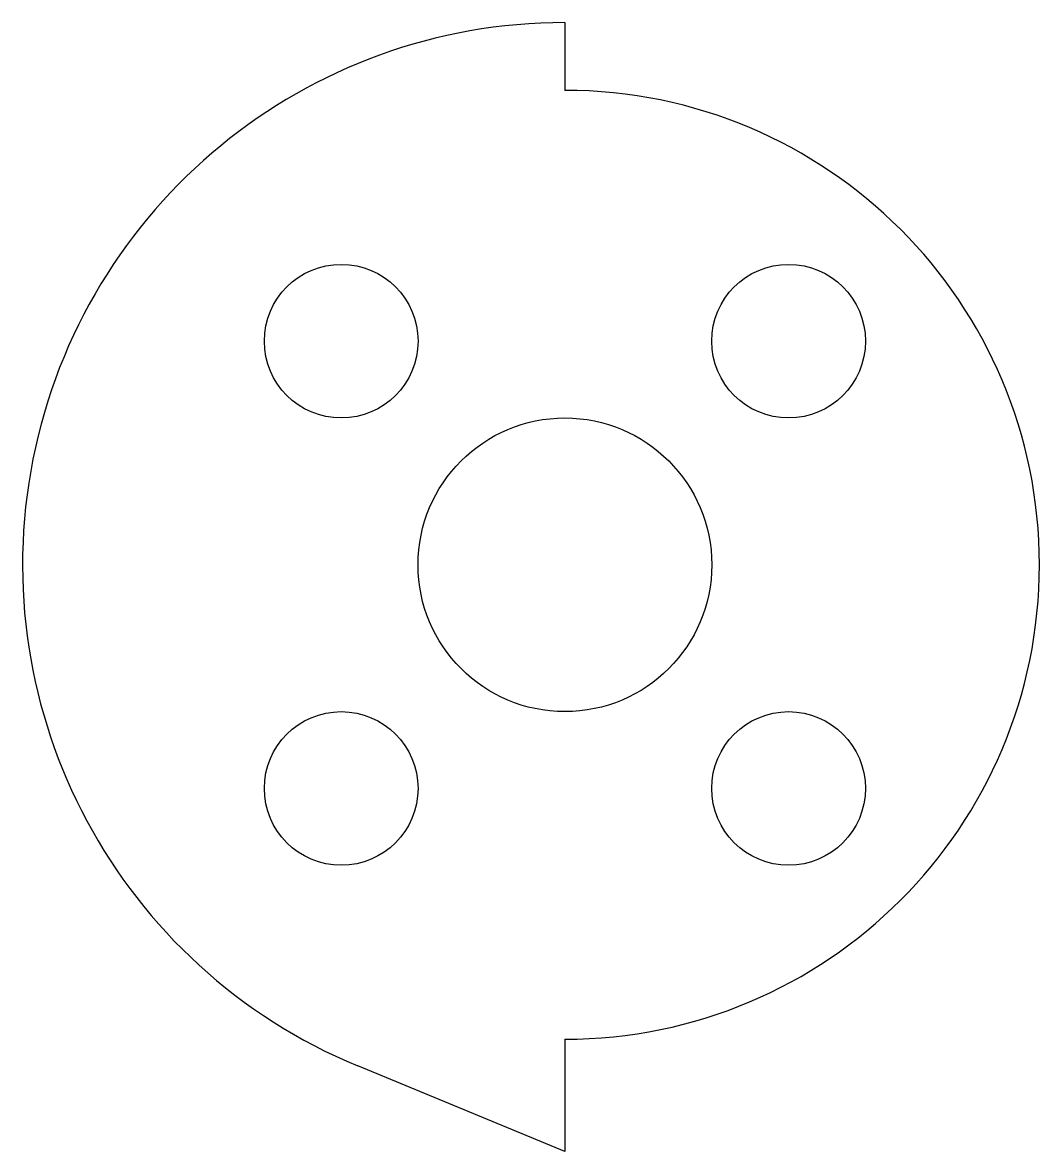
# Model space of a CAD drawing. Header units: millimetres. Extents: x 0 to 22.5, y 0 to 25.
import ezdxf

# ---------------------------------------------------------------- set-up
doc = ezdxf.new("R2010")
doc.units = ezdxf.units.MM
doc.layers.add('КОНТУР', color=7, linetype='Continuous')
doc.layers.add('ОТВЕРСТИЯ', color=3, linetype='Continuous')

msp = doc.modelspace()

# ---------------------------------------------------------------- linework, layer by layer
at = {"layer": 'КОНТУР'}
for p, q in [((12, 24.983), (12, 23.483)), ((12, 2.483), (12, 0)), ((12, 0), (7.42, 1.891))]:
    msp.add_line(p, q, dxfattribs=at)
for radius, start, end in [(12, 90, 247.5641), (10.5, 270, 90)]:
    msp.add_arc((12, 12.983), radius, start, end, dxfattribs=at)
at = {"layer": 'ОТВЕРСТИЯ'}
for centre, radius in [((7.05, 17.932), 1.7), ((16.95, 17.932), 1.7), ((12, 12.983), 3.25), ((7.05, 8.033), 1.7), ((16.95, 8.033), 1.7)]:
    msp.add_circle(centre, radius, dxfattribs=at)

doc.saveas('drawing.dxf')
